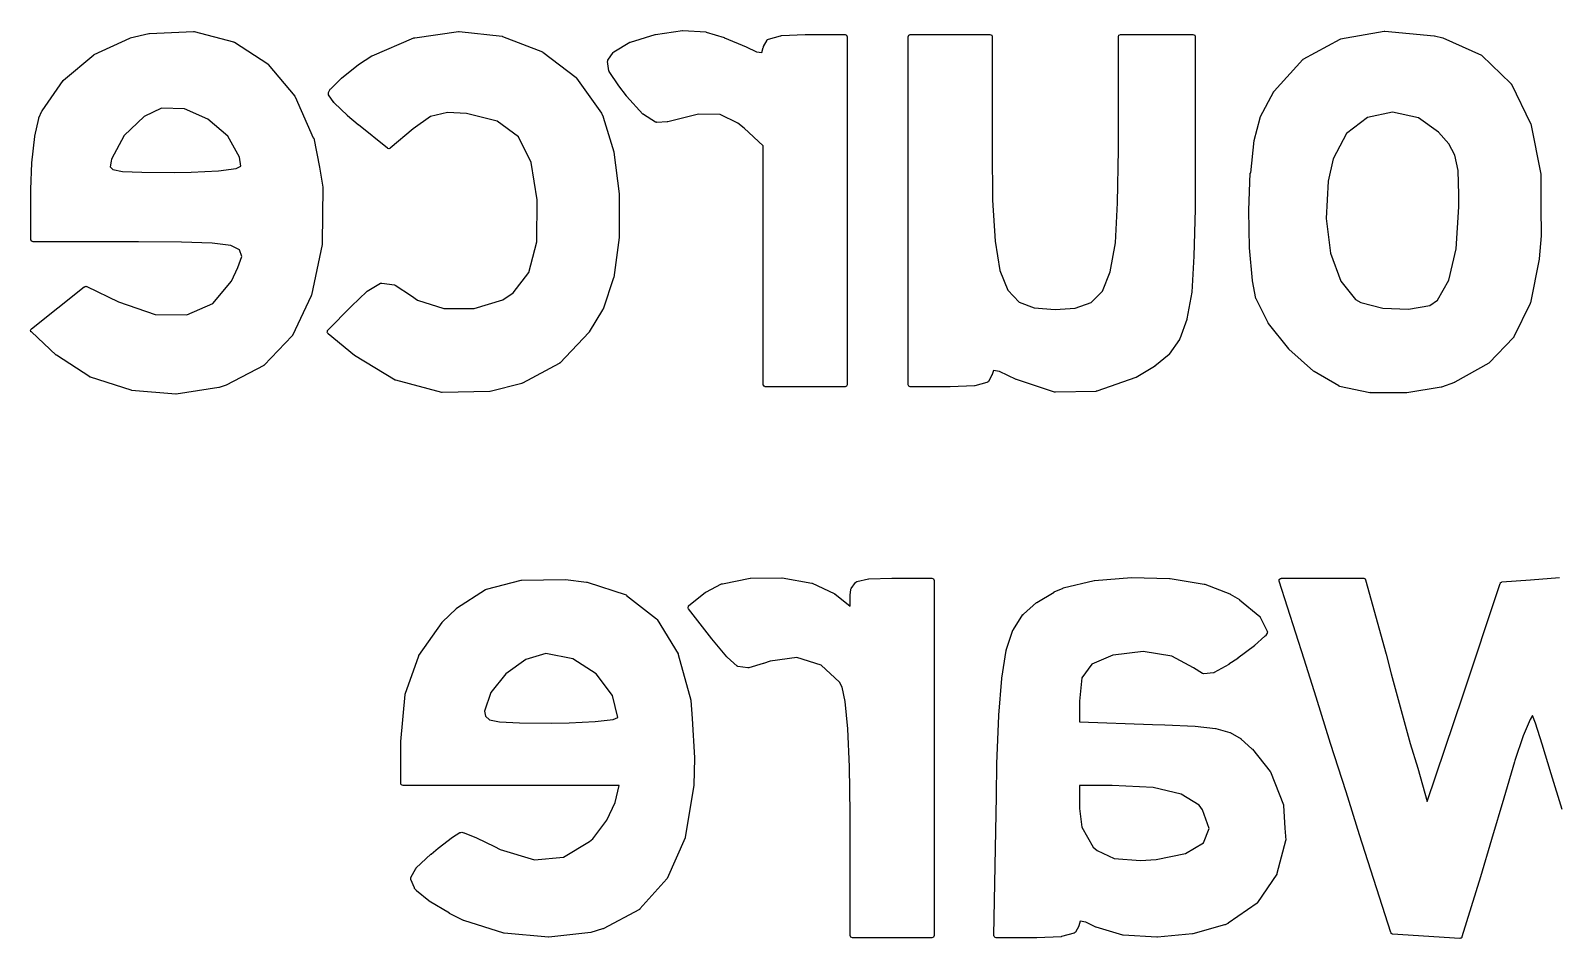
# Model space of a CAD drawing. Extents: x 10 to 287, y -200 to -10.
# Drawn here: x 113.727 to 117.245, y -65.257 to -63.164 of the extents above; entities that cross this region are included whole.
import ezdxf

# ---------------------------------------------------------------- set-up
doc = ezdxf.new("R2010")
doc.units = 0
doc.layers.add('BLACK', color=7, linetype='CONTINUOUS')

msp = doc.modelspace()

# ---------------------------------------------------------------- linework, layer by layer
at = {"layer": 'BLACK', "linetype": 'CONTINUOUS'}
for p, q in [((113.874, -63.2195), (113.956, -63.1814)), ((113.956, -63.1814), (113.957, -63.1814)), ((113.957, -63.1811), (114, -63.1707)), ((113.957, -63.1814), (113.957, -63.1811)), ((114, -63.1707), (114.001, -63.1708)), ((114.001, -63.1706), (114.103, -63.1658)), ((114.001, -63.1708), (114.001, -63.1706)), ((114.103, -63.1658), (114.104, -63.1661)), ((114.104, -63.1661), (114.104, -63.166)), ((114.104, -63.166), (114.195, -63.1901)), ((114.515, -63.2219), (114.611, -63.1808)), ((114.611, -63.1808), (114.612, -63.1808)), ((114.612, -63.1808), (114.613, -63.1805)), ((114.613, -63.1805), (114.714, -63.1661)), ((114.714, -63.1661), (114.714, -63.1663)), ((114.714, -63.1663), (114.715, -63.1661)), ((114.715, -63.1661), (114.814, -63.1773)), ((114.814, -63.1773), (114.815, -63.1776)), ((114.815, -63.1776), (114.815, -63.1776)), ((114.815, -63.1776), (114.907, -63.2131)), ((115.11, -63.1904), (115.167, -63.1729)), ((115.167, -63.1729), (115.168, -63.1729)), ((115.168, -63.1727), (115.23, -63.164)), ((115.168, -63.1729), (115.168, -63.1727)), ((115.23, -63.164), (115.231, -63.1641)), ((115.231, -63.1641), (115.231, -63.1639)), ((115.231, -63.1639), (115.284, -63.1672)), ((115.284, -63.1672), (115.285, -63.1675)), ((115.285, -63.1675), (115.285, -63.1674)), ((115.285, -63.1674), (115.326, -63.1802)), ((115.326, -63.1802), (115.326, -63.1804)), ((115.326, -63.1804), (115.327, -63.1804)), ((115.327, -63.1804), (115.377, -63.2017)), ((115.428, -63.1835), (115.456, -63.1758)), ((115.456, -63.1758), (115.457, -63.1759)), ((115.457, -63.1759), (115.458, -63.1756)), ((115.458, -63.1756), (115.513, -63.1734)), ((115.513, -63.1734), (115.513, -63.1735)), ((115.513, -63.1735), (115.513, -63.1734)), ((115.513, -63.1734), (115.605, -63.1734)), ((115.605, -63.1734), (115.608, -63.1749)), ((115.608, -63.1749), (115.61, -63.1784)), ((115.61, -63.1784), (115.61, -63.9805)), ((115.75, -63.1784), (115.752, -63.1749)), ((115.75, -63.9805), (115.75, -63.1784)), ((115.752, -63.1749), (115.755, -63.1734)), ((115.755, -63.1734), (115.939, -63.1734)), ((115.939, -63.1734), (115.943, -63.1749)), ((115.943, -63.1749), (115.944, -63.1784)), ((115.944, -63.1784), (115.944, -63.4385)), ((116.235, -63.1784), (116.236, -63.1749)), ((116.235, -63.4385), (116.235, -63.1784)), ((116.236, -63.1749), (116.24, -63.1734)), ((116.24, -63.1734), (116.407, -63.1734)), ((116.407, -63.1734), (116.411, -63.1749)), ((116.411, -63.1749), (116.412, -63.1784)), ((116.412, -63.1784), (116.412, -63.492)), ((116.747, -63.1834), (116.848, -63.1652)), ((116.848, -63.1652), (116.849, -63.1653)), ((116.849, -63.1653), (116.849, -63.1651)), ((116.849, -63.1651), (116.963, -63.1759)), ((116.963, -63.1759), (116.963, -63.1761)), ((116.963, -63.1761), (116.964, -63.176)), ((116.964, -63.176), (116.983, -63.1806)), ((116.983, -63.1806), (116.983, -63.1809)), ((116.983, -63.1809), (116.983, -63.1809)), ((116.983, -63.1809), (117.072, -63.2204)), ((114.195, -63.1901), (114.196, -63.1906)), ((114.196, -63.1906), (114.197, -63.1907)), ((114.197, -63.1907), (114.274, -63.2409)), ((114.907, -63.2131), (114.907, -63.2136)), ((114.907, -63.2136), (114.908, -63.2138)), ((114.908, -63.2138), (114.985, -63.2724)), ((115.058, -63.2321), (115.07, -63.2146)), ((115.07, -63.2146), (115.071, -63.214)), ((115.071, -63.214), (115.072, -63.2131)), ((115.072, -63.2131), (115.109, -63.1909)), ((115.109, -63.1908), (115.11, -63.1904)), ((115.109, -63.1909), (115.109, -63.1908)), ((115.377, -63.2017), (115.377, -63.2017)), ((115.377, -63.2017), (115.377, -63.2017)), ((115.377, -63.2017), (115.401, -63.2128)), ((115.401, -63.2128), (115.413, -63.2143)), ((115.413, -63.2143), (115.416, -63.2027)), ((115.416, -63.2027), (115.417, -63.2023)), ((115.417, -63.2011), (115.425, -63.186)), ((115.417, -63.2023), (115.417, -63.2011)), ((115.425, -63.1859), (115.426, -63.1847)), ((115.425, -63.186), (115.425, -63.1859)), ((115.425, -63.1859), (115.425, -63.1859)), ((115.426, -63.1847), (115.428, -63.1836)), ((115.428, -63.1836), (115.428, -63.1835)), ((115.428, -63.1836), (115.428, -63.1836)), ((116.661, -63.2299), (116.746, -63.1839)), ((116.746, -63.1839), (116.747, -63.1838)), ((116.747, -63.1838), (116.747, -63.1834)), ((113.803, -63.2783), (113.873, -63.2202)), ((113.873, -63.2202), (113.874, -63.22)), ((113.874, -63.22), (113.874, -63.2195)), ((114.274, -63.2409), (114.274, -63.2415)), ((114.274, -63.2415), (114.275, -63.2419)), ((114.275, -63.2419), (114.336, -63.3155)), ((114.444, -63.2734), (114.483, -63.2426)), ((114.483, -63.2424), (114.514, -63.2224)), ((114.483, -63.2426), (114.483, -63.2424)), ((114.483, -63.2426), (114.483, -63.2426)), ((114.514, -63.2223), (114.515, -63.2219)), ((114.514, -63.2224), (114.514, -63.2223)), ((115.057, -63.2357), (115.058, -63.2339)), ((115.06, -63.2565), (115.057, -63.2357)), ((115.058, -63.2339), (115.058, -63.2321)), ((116.594, -63.3036), (116.66, -63.231)), ((116.66, -63.231), (116.661, -63.2306)), ((116.661, -63.2306), (116.661, -63.2299)), ((117.072, -63.2204), (117.072, -63.2211)), ((117.072, -63.2211), (117.073, -63.2214)), ((117.073, -63.2214), (117.14, -63.2864)), ((113.754, -63.349), (113.802, -63.2793)), ((113.802, -63.2793), (113.803, -63.2789)), ((113.803, -63.2789), (113.803, -63.2783)), ((114.419, -63.298), (114.444, -63.2738)), ((114.444, -63.2737), (114.444, -63.2734)), ((114.444, -63.2738), (114.444, -63.2737)), ((114.985, -63.2724), (114.985, -63.2731)), ((114.985, -63.2731), (114.986, -63.2735)), ((114.986, -63.2735), (115.043, -63.3541)), ((115.061, -63.2574), (115.06, -63.2565)), ((115.061, -63.2585), (115.061, -63.2574)), ((115.083, -63.2912), (115.061, -63.2585)), ((117.14, -63.2864), (117.14, -63.2872)), ((117.14, -63.2872), (117.141, -63.2877)), ((117.141, -63.2877), (117.185, -63.3781)), ((114.336, -63.3155), (114.336, -63.3162)), ((114.336, -63.3162), (114.337, -63.3167)), ((114.337, -63.3167), (114.379, -63.4111)), ((114.414, -63.307), (114.418, -63.2992)), ((114.414, -63.3078), (114.414, -63.307)), ((114.414, -63.3085), (114.414, -63.3078)), ((114.414, -63.3097), (114.414, -63.3085)), ((114.414, -63.3108), (114.414, -63.3097)), ((114.414, -63.3115), (114.414, -63.3108)), ((114.414, -63.3122), (114.414, -63.3115)), ((114.426, -63.3297), (114.414, -63.3122)), ((114.418, -63.2992), (114.419, -63.2987)), ((114.419, -63.2987), (114.419, -63.298)), ((115.083, -63.2913), (115.083, -63.2912)), ((115.083, -63.2915), (115.083, -63.2913)), ((115.101, -63.3147), (115.083, -63.2915)), ((115.101, -63.3149), (115.101, -63.3147)), ((115.101, -63.3147), (115.101, -63.3147)), ((115.139, -63.3567), (115.101, -63.3149)), ((116.562, -63.3638), (116.593, -63.3047)), ((116.593, -63.3047), (116.594, -63.3043)), ((116.594, -63.3043), (116.594, -63.3036)), ((113.746, -63.3655), (113.753, -63.3499)), ((113.753, -63.3495), (113.754, -63.349)), ((113.753, -63.3499), (113.753, -63.3495)), ((114.029, -63.3431), (113.989, -63.362)), ((114.082, -63.3443), (114.029, -63.3431)), ((114.136, -63.3681), (114.082, -63.3443)), ((114.427, -63.33), (114.426, -63.3297)), ((114.427, -63.3305), (114.427, -63.33)), ((114.458, -63.3602), (114.427, -63.3305)), ((114.688, -63.3529), (114.649, -63.3624)), ((114.732, -63.3552), (114.688, -63.3529)), ((114.803, -63.373), (114.732, -63.3552)), ((115.043, -63.3541), (115.043, -63.3545)), ((115.043, -63.3545), (115.043, -63.3548)), ((115.043, -63.3548), (115.047, -63.363)), ((115.14, -63.3571), (115.139, -63.3567)), ((115.14, -63.3576), (115.14, -63.3571)), ((115.168, -63.3752), (115.14, -63.3576)), ((115.267, -63.3567), (115.196, -63.3747)), ((115.317, -63.3575), (115.267, -63.3567)), ((115.358, -63.3773), (115.317, -63.3575)), ((116.867, -63.3523), (116.809, -63.3648)), ((116.927, -63.3655), (116.867, -63.3523)), ((113.737, -63.4074), (113.746, -63.3664)), ((113.746, -63.366), (113.746, -63.3655)), ((113.746, -63.3664), (113.746, -63.366)), ((113.989, -63.362), (113.943, -63.4057)), ((114.182, -63.4078), (114.136, -63.3681)), ((114.458, -63.3604), (114.458, -63.3602)), ((114.458, -63.3602), (114.458, -63.3602)), ((114.482, -63.3811), (114.458, -63.3604)), ((114.483, -63.3811), (114.482, -63.3811)), ((114.483, -63.3812), (114.483, -63.3811)), ((114.55, -63.4352), (114.483, -63.3812)), ((114.609, -63.3906), (114.556, -63.4352)), ((114.649, -63.3624), (114.609, -63.3906)), ((114.852, -63.4092), (114.803, -63.373)), ((115.047, -63.363), (115.047, -63.3634)), ((115.047, -63.3634), (115.047, -63.3637)), ((115.047, -63.3637), (115.072, -63.4438)), ((115.17, -63.3755), (115.168, -63.3752)), ((115.171, -63.376), (115.17, -63.3755)), ((115.195, -63.3748), (115.171, -63.376)), ((115.196, -63.3746), (115.195, -63.3748)), ((115.196, -63.3747), (115.196, -63.3746)), ((115.372, -63.3889), (115.358, -63.3773)), ((115.416, -63.4297), (115.372, -63.3889)), ((116.548, -63.4171), (116.562, -63.3649)), ((116.562, -63.3644), (116.562, -63.3638)), ((116.562, -63.3649), (116.562, -63.3644)), ((116.809, -63.3648), (116.761, -63.4013)), ((116.973, -63.3981), (116.927, -63.3655)), ((117.185, -63.3781), (117.185, -63.3787)), ((117.185, -63.3787), (117.186, -63.3793)), ((117.186, -63.3793), (117.209, -63.495)), ((113.73, -63.4686), (113.737, -63.408)), ((113.737, -63.4077), (113.737, -63.4074)), ((113.737, -63.408), (113.737, -63.4077)), ((113.943, -63.4057), (113.914, -63.4602)), ((114.209, -63.4558), (114.182, -63.4078)), ((114.379, -63.4111), (114.38, -63.4117)), ((114.38, -63.4117), (114.38, -63.4122)), ((114.38, -63.4122), (114.393, -63.4791)), ((114.881, -63.4681), (114.852, -63.4092)), ((116.54, -63.4921), (116.548, -63.4177)), ((116.548, -63.4174), (116.548, -63.4171)), ((116.548, -63.4177), (116.548, -63.4174)), ((116.761, -63.4013), (116.73, -63.4601)), ((116.997, -63.4249), (116.973, -63.3981)), ((117.011, -63.451), (116.997, -63.4249)), ((113.914, -63.4602), (113.913, -63.4653)), ((114.212, -63.477), (114.209, -63.4558)), ((114.551, -63.4356), (114.55, -63.4352)), ((114.553, -63.4363), (114.551, -63.4356)), ((114.555, -63.4356), (114.553, -63.4363)), ((114.553, -63.4363), (114.553, -63.4362)), ((114.553, -63.4362), (114.553, -63.4363)), ((114.556, -63.4352), (114.555, -63.4356)), ((115.072, -63.4438), (115.072, -63.4443)), ((115.072, -63.4443), (115.072, -63.4446)), ((115.072, -63.4446), (115.084, -63.5403)), ((115.416, -63.9805), (115.416, -63.4297)), ((115.944, -63.4385), (115.945, -63.5554)), ((116.233, -63.5609), (116.235, -63.4385)), ((116.73, -63.4601), (116.719, -63.5112)), ((117.018, -63.4867), (117.011, -63.451)), ((113.728, -63.5303), (113.73, -63.469)), ((113.731, -63.4688), (113.73, -63.4686)), ((113.73, -63.469), (113.731, -63.4688)), ((113.913, -63.4653), (113.911, -63.478)), ((113.911, -63.478), (113.917, -63.4843)), ((113.917, -63.4843), (113.939, -63.4888)), ((113.939, -63.4888), (113.984, -63.4906)), ((113.984, -63.4906), (114.058, -63.4909)), ((114.058, -63.4909), (114.097, -63.4905)), ((114.097, -63.4905), (114.16, -63.4874)), ((114.16, -63.4874), (114.201, -63.4821)), ((114.201, -63.4821), (114.212, -63.477)), ((114.393, -63.4791), (114.401, -63.5247)), ((114.895, -63.5545), (114.881, -63.4681)), ((116.412, -63.492), (116.412, -63.492)), ((116.412, -63.492), (116.412, -63.492)), ((116.412, -63.492), (116.412, -63.5757)), ((116.536, -63.5782), (116.539, -63.4925)), ((116.539, -63.4925), (116.54, -63.4923)), ((116.54, -63.4923), (116.54, -63.4921)), ((117.02, -63.5428), (117.018, -63.4867)), ((117.209, -63.495), (117.209, -63.4955)), ((117.209, -63.4955), (117.209, -63.4959)), ((117.209, -63.4959), (117.209, -63.5706)), ((113.728, -63.5304), (113.728, -63.5303)), ((113.728, -63.5303), (113.728, -63.5303)), ((113.728, -63.6463), (113.728, -63.5304)), ((114.401, -63.5257), (114.399, -63.6536)), ((114.401, -63.5247), (114.401, -63.5252)), ((114.401, -63.5252), (114.401, -63.5257)), ((116.719, -63.5112), (116.714, -63.597)), ((114.894, -63.6513), (114.895, -63.5545)), ((115.084, -63.5403), (115.084, -63.5406)), ((115.084, -63.5406), (115.084, -63.541)), ((115.084, -63.541), (115.084, -63.6406)), ((115.945, -63.5554), (115.951, -63.6495)), ((116.228, -63.6536), (116.233, -63.5609)), ((117.02, -63.5705), (117.02, -63.5428)), ((116.412, -63.5758), (116.409, -63.684)), ((116.412, -63.5757), (116.412, -63.5758)), ((116.412, -63.5758), (116.412, -63.5758)), ((116.536, -63.5784), (116.536, -63.5782)), ((116.536, -63.5785), (116.536, -63.5784)), ((116.537, -63.6647), (116.536, -63.5785)), ((116.714, -63.597), (116.724, -63.6769)), ((117.014, -63.6669), (117.02, -63.5705)), ((117.209, -63.5706), (117.21, -63.6371)), ((115.084, -63.6406), (115.084, -63.6409)), ((117.21, -63.6376), (117.205, -63.6904)), ((117.21, -63.6371), (117.21, -63.6373)), ((117.21, -63.6373), (117.21, -63.6376)), ((113.73, -63.6499), (113.728, -63.6463)), ((113.733, -63.6513), (113.73, -63.6499)), ((113.976, -63.6513), (113.733, -63.6513)), ((114.075, -63.6517), (113.976, -63.6513)), ((114.146, -63.654), (114.075, -63.6517)), ((114.189, -63.6598), (114.146, -63.654)), ((114.209, -63.6698), (114.189, -63.6598)), ((114.214, -63.6847), (114.209, -63.6698)), ((114.399, -63.657), (114.375, -63.7744)), ((114.399, -63.6536), (114.399, -63.6538)), ((114.399, -63.6538), (114.399, -63.6541)), ((114.399, -63.6541), (114.399, -63.6566)), ((114.399, -63.6566), (114.399, -63.6568)), ((114.399, -63.6568), (114.399, -63.657)), ((114.876, -63.7215), (114.894, -63.6513)), ((115.084, -63.6412), (115.072, -63.7332)), ((115.084, -63.6409), (115.084, -63.6412)), ((115.951, -63.6495), (115.962, -63.7174)), ((116.216, -63.7203), (116.228, -63.6536)), ((116.537, -63.6648), (116.537, -63.6647)), ((116.537, -63.665), (116.537, -63.6648)), ((116.544, -63.7406), (116.537, -63.665)), ((116.997, -63.7396), (117.014, -63.6669)), ((114.19, -63.7414), (114.205, -63.7102)), ((114.205, -63.7102), (114.214, -63.6847)), ((116.409, -63.6843), (116.404, -63.7668)), ((116.409, -63.684), (116.409, -63.6842)), ((116.409, -63.6842), (116.409, -63.6843)), ((116.724, -63.6769), (116.748, -63.7419)), ((117.205, -63.691), (117.185, -63.792)), ((117.205, -63.6904), (117.205, -63.6907)), ((117.205, -63.6907), (117.205, -63.691)), ((114.147, -63.7935), (114.19, -63.7414)), ((114.535, -63.7464), (114.537, -63.746)), ((114.537, -63.746), (114.566, -63.7501)), ((114.84, -63.7689), (114.876, -63.7215)), ((115.071, -63.7341), (115.047, -63.8067)), ((115.072, -63.7332), (115.071, -63.7336)), ((115.071, -63.7336), (115.071, -63.7341)), ((115.962, -63.7174), (115.98, -63.7627)), ((116.198, -63.7645), (116.216, -63.7203)), ((116.544, -63.7409), (116.544, -63.7406)), ((116.544, -63.7412), (116.544, -63.7409)), ((116.552, -63.7816), (116.544, -63.7412)), ((116.748, -63.7419), (116.782, -63.7839)), ((116.971, -63.7852), (116.997, -63.7396)), ((113.79, -63.803), (113.851, -63.7547)), ((113.851, -63.7547), (113.852, -63.7545)), ((113.852, -63.7545), (113.853, -63.7539)), ((113.853, -63.7539), (113.854, -63.754)), ((113.854, -63.754), (113.855, -63.7536)), ((113.855, -63.7536), (113.856, -63.7541)), ((113.856, -63.7541), (113.857, -63.7541)), ((113.857, -63.7541), (113.93, -63.7897)), ((114.374, -63.7756), (114.331, -63.8668)), ((114.375, -63.7744), (114.374, -63.7749)), ((114.374, -63.7749), (114.374, -63.7756)), ((114.467, -63.7993), (114.502, -63.7659)), ((114.502, -63.7657), (114.503, -63.7652)), ((114.502, -63.7659), (114.502, -63.7657)), ((114.503, -63.7652), (114.534, -63.7467)), ((114.534, -63.7467), (114.535, -63.7464)), ((114.566, -63.7501), (114.567, -63.7507)), ((114.567, -63.7507), (114.568, -63.7509)), ((114.568, -63.7509), (114.605, -63.7758)), ((114.605, -63.7758), (114.605, -63.7758)), ((114.605, -63.7758), (114.619, -63.7852)), ((114.816, -63.7846), (114.84, -63.7689)), ((115.98, -63.7627), (116.006, -63.7898)), ((116.172, -63.7908), (116.198, -63.7645)), ((116.404, -63.7673), (116.393, -63.8289)), ((116.404, -63.7668), (116.404, -63.7671)), ((116.404, -63.7671), (116.404, -63.7673)), ((113.729, -63.8513), (113.79, -63.803)), ((113.93, -63.7897), (114.014, -63.8184)), ((114.087, -63.8192), (114.147, -63.7935)), ((114.412, -63.8557), (114.467, -63.7994)), ((114.467, -63.7994), (114.467, -63.7993)), ((114.467, -63.7994), (114.467, -63.7994)), ((114.619, -63.7852), (114.68, -63.8048)), ((114.68, -63.8048), (114.75, -63.8047)), ((114.75, -63.8047), (114.816, -63.7846)), ((115.046, -63.8077), (115.015, -63.8582)), ((115.047, -63.8067), (115.046, -63.8071)), ((115.046, -63.8071), (115.046, -63.8077)), ((116.006, -63.7898), (116.041, -63.8035)), ((116.041, -63.8035), (116.089, -63.8073)), ((116.089, -63.8073), (116.135, -63.8039)), ((116.135, -63.8039), (116.172, -63.7908)), ((116.553, -63.7821), (116.552, -63.7816)), ((116.553, -63.7828), (116.553, -63.7821)), ((116.58, -63.8381), (116.553, -63.7828)), ((116.782, -63.7839), (116.794, -63.7906)), ((116.794, -63.7906), (116.845, -63.8039)), ((116.845, -63.8039), (116.904, -63.8066)), ((116.904, -63.8066), (116.953, -63.7975)), ((116.953, -63.7975), (116.971, -63.7852)), ((117.184, -63.7931), (117.147, -63.8702)), ((117.185, -63.792), (117.184, -63.7925)), ((117.184, -63.7925), (117.184, -63.7931)), ((113.729, -63.8516), (113.729, -63.8513)), ((113.729, -63.8518), (113.729, -63.8516)), ((114.014, -63.8184), (114.087, -63.8192)), ((116.393, -63.8298), (116.377, -63.8751)), ((116.393, -63.8289), (116.393, -63.8293)), ((116.393, -63.8293), (116.393, -63.8298)), ((116.58, -63.8384), (116.58, -63.8381)), ((116.581, -63.839), (116.58, -63.8384)), ((116.628, -63.8977), (116.581, -63.839)), ((113.727, -63.8546), (113.728, -63.8533)), ((113.727, -63.855), (113.727, -63.8546)), ((113.727, -63.8554), (113.727, -63.855)), ((113.728, -63.8568), (113.727, -63.8554)), ((113.728, -63.8533), (113.729, -63.8518)), ((113.728, -63.8583), (113.728, -63.8568)), ((113.729, -63.8585), (113.728, -63.8583)), ((113.729, -63.8589), (113.729, -63.8585)), ((113.786, -63.912), (113.729, -63.8589)), ((114.33, -63.8681), (114.266, -63.9352)), ((114.331, -63.8668), (114.33, -63.8673)), ((114.33, -63.8673), (114.33, -63.8681)), ((114.411, -63.8593), (114.412, -63.8577)), ((114.411, -63.8595), (114.411, -63.8593)), ((114.411, -63.8597), (114.411, -63.8595)), ((114.412, -63.8612), (114.411, -63.8597)), ((114.412, -63.8559), (114.412, -63.8557)), ((114.412, -63.856), (114.412, -63.8559)), ((114.412, -63.8577), (114.412, -63.856)), ((114.413, -63.8628), (114.412, -63.8612)), ((114.413, -63.8629), (114.413, -63.8628)), ((114.413, -63.8631), (114.413, -63.8629)), ((114.474, -63.913), (114.413, -63.8631)), ((115.015, -63.8591), (114.947, -63.9307)), ((115.015, -63.8582), (115.015, -63.8586)), ((115.015, -63.8586), (115.015, -63.8591)), ((116.376, -63.8763), (116.352, -63.9101)), ((116.377, -63.8751), (116.376, -63.8756)), ((116.376, -63.8756), (116.376, -63.8763)), ((117.146, -63.8715), (117.09, -63.9297)), ((117.147, -63.8707), (117.146, -63.8715)), ((117.147, -63.8702), (117.147, -63.8707)), ((113.787, -63.9121), (113.786, -63.912)), ((113.787, -63.9125), (113.787, -63.9121)), ((113.864, -63.9626), (113.787, -63.9125)), ((114.474, -63.9131), (114.474, -63.913)), ((114.474, -63.9134), (114.474, -63.9131)), ((114.568, -63.9698), (114.474, -63.9134)), ((116.352, -63.9111), (116.319, -63.9381)), ((116.352, -63.9101), (116.352, -63.9105)), ((116.352, -63.9105), (116.352, -63.9111)), ((116.628, -63.8979), (116.628, -63.8977)), ((116.628, -63.8982), (116.628, -63.8979)), ((116.685, -63.9496), (116.628, -63.8982)), ((114.265, -63.9362), (114.178, -63.9813)), ((114.266, -63.9352), (114.265, -63.9356)), ((114.265, -63.9356), (114.265, -63.9362)), ((114.946, -63.9317), (114.861, -63.9773)), ((114.947, -63.9307), (114.946, -63.9311)), ((114.946, -63.9311), (114.946, -63.9317)), ((115.947, -63.9476), (115.944, -63.9571)), ((115.944, -63.9571), (115.944, -63.9574)), ((115.961, -63.9497), (115.947, -63.9476)), ((115.999, -63.9683), (115.961, -63.9497)), ((116.318, -63.9386), (116.276, -63.9635)), ((116.319, -63.9382), (116.318, -63.9386)), ((116.319, -63.9381), (116.319, -63.9382)), ((116.686, -63.9497), (116.685, -63.9496)), ((116.686, -63.9502), (116.686, -63.9497)), ((116.743, -63.9833), (116.686, -63.9502)), ((117.089, -63.9305), (117.011, -63.975)), ((117.09, -63.93), (117.089, -63.9305)), ((117.09, -63.9297), (117.09, -63.93)), ((113.864, -63.9628), (113.864, -63.9626)), ((113.865, -63.9632), (113.864, -63.9628)), ((113.959, -63.9934), (113.865, -63.9632)), ((114.161, -63.9869), (114.063, -64.0021)), ((114.162, -63.9867), (114.161, -63.9867)), ((114.161, -63.9867), (114.161, -63.9869)), ((114.178, -63.9816), (114.162, -63.9867)), ((114.178, -63.9813), (114.178, -63.9813)), ((114.178, -63.9813), (114.178, -63.9816)), ((114.568, -63.9699), (114.568, -63.9698)), ((114.569, -63.9703), (114.568, -63.9699)), ((114.675, -63.9981), (114.569, -63.9703)), ((114.86, -63.9777), (114.787, -63.9961)), ((114.861, -63.9773), (114.86, -63.9773)), ((114.86, -63.9773), (114.86, -63.9777)), ((115.418, -63.9841), (115.416, -63.9805)), ((115.421, -63.9855), (115.418, -63.9841)), ((115.605, -63.9855), (115.421, -63.9855)), ((115.608, -63.9841), (115.605, -63.9855)), ((115.61, -63.9805), (115.608, -63.9841)), ((115.752, -63.9841), (115.75, -63.9805)), ((115.755, -63.9855), (115.752, -63.9841)), ((115.847, -63.9855), (115.755, -63.9855)), ((115.903, -63.9833), (115.847, -63.9855)), ((115.847, -63.9855), (115.847, -63.9855)), ((115.847, -63.9855), (115.847, -63.9855)), ((115.904, -63.9831), (115.903, -63.983)), ((115.903, -63.983), (115.903, -63.9833)), ((115.932, -63.9752), (115.904, -63.9831)), ((115.933, -63.9752), (115.932, -63.9752)), ((115.932, -63.9752), (115.932, -63.9752)), ((115.934, -63.974), (115.933, -63.9752)), ((115.935, -63.9729), (115.934, -63.974)), ((115.936, -63.9727), (115.935, -63.9728)), ((115.935, -63.9728), (115.935, -63.9729)), ((115.943, -63.9578), (115.936, -63.9727)), ((115.944, -63.9574), (115.943, -63.9578)), ((116, -63.9683), (115.999, -63.9683)), ((116, -63.9685), (116, -63.9683)), ((116.088, -63.9976), (116, -63.9685)), ((116.275, -63.9639), (116.185, -63.9955)), ((116.276, -63.9635), (116.275, -63.9636)), ((116.275, -63.9636), (116.275, -63.9639)), ((116.743, -63.9834), (116.743, -63.9833)), ((116.743, -63.9837), (116.743, -63.9834)), ((116.745, -63.9842), (116.743, -63.9837)), ((116.745, -63.9844), (116.745, -63.9842)), ((116.745, -63.9842), (116.745, -63.9842)), ((116.815, -63.9989), (116.745, -63.9844)), ((116.979, -63.9861), (116.9, -63.9993)), ((116.98, -63.9859), (116.979, -63.9859)), ((116.979, -63.9859), (116.979, -63.9861)), ((117.01, -63.9753), (116.98, -63.9859)), ((117.011, -63.975), (117.01, -63.975)), ((117.01, -63.975), (117.01, -63.9753)), ((113.96, -63.9934), (113.959, -63.9934)), ((113.96, -63.9937), (113.96, -63.9934)), ((114.062, -64.0021), (113.96, -63.9937)), ((114.063, -64.0021), (114.062, -64.0019)), ((114.062, -64.0019), (114.062, -64.0021)), ((114.676, -63.9983), (114.675, -63.998)), ((114.675, -63.998), (114.675, -63.9981)), ((114.786, -63.9963), (114.676, -63.9983)), ((114.787, -63.996), (114.786, -63.9963)), ((114.787, -63.9961), (114.787, -63.996)), ((116.089, -63.9976), (116.088, -63.9976)), ((116.09, -63.9979), (116.089, -63.9976)), ((116.183, -63.9958), (116.09, -63.9979)), ((116.184, -63.9955), (116.183, -63.9958)), ((116.185, -63.9955), (116.184, -63.9955)), ((116.816, -63.9988), (116.815, -63.9989)), ((116.816, -63.999), (116.816, -63.9988)), ((116.899, -63.9994), (116.816, -63.999)), ((116.9, -63.9992), (116.899, -63.9994)), ((116.9, -63.9993), (116.9, -63.9992)), ((114.778, -64.452), (114.858, -64.4312)), ((114.858, -64.4313), (114.859, -64.4311)), ((114.858, -64.4312), (114.858, -64.4313)), ((114.859, -64.4311), (114.96, -64.4296)), ((114.96, -64.4296), (114.96, -64.4297)), ((114.96, -64.4297), (114.96, -64.4297)), ((114.96, -64.4297), (115.009, -64.4354)), ((115.009, -64.4354), (115.009, -64.4356)), ((115.009, -64.4356), (115.01, -64.4356)), ((115.01, -64.4356), (115.1, -64.4653)), ((115.284, -64.4584), (115.32, -64.4397)), ((115.32, -64.4397), (115.321, -64.4396)), ((115.321, -64.4396), (115.322, -64.4392)), ((115.322, -64.4392), (115.386, -64.4265)), ((115.386, -64.4266), (115.387, -64.4264)), ((115.386, -64.4265), (115.386, -64.4266)), ((115.387, -64.4264), (115.459, -64.426)), ((115.459, -64.426), (115.46, -64.4262)), ((115.46, -64.4262), (115.46, -64.4261)), ((115.46, -64.4261), (115.528, -64.4378)), ((115.528, -64.4378), (115.528, -64.4382)), ((115.528, -64.4382), (115.529, -64.4382)), ((115.529, -64.4382), (115.58, -64.4618)), ((115.619, -64.4502), (115.629, -64.4363)), ((115.629, -64.4363), (115.63, -64.4354)), ((115.63, -64.4354), (115.632, -64.4344)), ((115.632, -64.4344), (115.659, -64.4282)), ((115.659, -64.4282), (115.66, -64.4283)), ((115.66, -64.4281), (115.713, -64.4267)), ((115.66, -64.4283), (115.66, -64.4281)), ((115.713, -64.4267), (115.713, -64.4267)), ((115.713, -64.4267), (115.713, -64.4267)), ((115.713, -64.4267), (115.805, -64.4267)), ((115.805, -64.4267), (115.809, -64.4282)), ((115.809, -64.4282), (115.81, -64.4317)), ((115.81, -64.4317), (115.81, -65.2505)), ((116.087, -64.4583), (116.108, -64.4492)), ((116.108, -64.4489), (116.179, -64.4318)), ((116.108, -64.4492), (116.108, -64.4489)), ((116.108, -64.4492), (116.108, -64.4492)), ((116.179, -64.4319), (116.18, -64.4317)), ((116.179, -64.4318), (116.179, -64.4319)), ((116.18, -64.4317), (116.265, -64.4246)), ((116.265, -64.4246), (116.265, -64.4247)), ((116.265, -64.4247), (116.265, -64.4246)), ((116.265, -64.4246), (116.353, -64.4274)), ((116.353, -64.4274), (116.353, -64.4276)), ((116.353, -64.4276), (116.354, -64.4275)), ((116.354, -64.4275), (116.433, -64.4401)), ((116.433, -64.4401), (116.433, -64.4404)), ((116.433, -64.4404), (116.434, -64.4404)), ((116.434, -64.4404), (116.492, -64.4626)), ((116.606, -64.4294), (116.607, -64.4289)), ((116.606, -64.4306), (116.606, -64.4294)), ((116.606, -64.4317), (116.606, -64.4306)), ((116.606, -64.4324), (116.606, -64.4317)), ((116.606, -64.4332), (116.606, -64.4324)), ((116.663, -64.6129), (116.606, -64.4332)), ((116.607, -64.4282), (116.608, -64.4277)), ((116.607, -64.4289), (116.607, -64.4282)), ((116.608, -64.4277), (116.609, -64.4269)), ((116.609, -64.4269), (116.61, -64.427)), ((116.61, -64.427), (116.611, -64.4267)), ((116.611, -64.4267), (116.801, -64.4267)), ((116.801, -64.4267), (116.802, -64.4272)), ((116.802, -64.4272), (116.803, -64.4274)), ((116.803, -64.4274), (116.804, -64.4279)), ((116.804, -64.4279), (116.804, -64.4282)), ((116.804, -64.4282), (116.805, -64.4294)), ((116.805, -64.4294), (116.805, -64.4304)), ((116.805, -64.4304), (116.852, -64.6017)), ((117.029, -64.6975), (117.115, -64.4385)), ((117.115, -64.4385), (117.116, -64.4377)), ((117.116, -64.4368), (117.117, -64.4364)), ((117.116, -64.4377), (117.116, -64.4368)), ((117.117, -64.4364), (117.118, -64.4356)), ((117.118, -64.4356), (117.119, -64.4355)), ((117.119, -64.4351), (117.185, -64.4301)), ((117.119, -64.4355), (117.119, -64.4351)), ((117.185, -64.4301), (117.252, -64.4252)), ((114.709, -64.4955), (114.776, -64.4526)), ((114.776, -64.4526), (114.777, -64.4525)), ((114.777, -64.4525), (114.778, -64.452)), ((115.1, -64.4653), (115.101, -64.4659)), ((115.101, -64.4659), (115.101, -64.4661)), ((115.101, -64.4661), (115.17, -64.5202)), ((115.244, -64.4901), (115.283, -64.459)), ((115.283, -64.4588), (115.284, -64.4584)), ((115.283, -64.459), (115.283, -64.4588)), ((115.58, -64.4618), (115.58, -64.4623)), ((115.58, -64.4623), (115.581, -64.4624)), ((115.581, -64.4624), (115.617, -64.4907)), ((115.617, -64.4659), (115.618, -64.4528)), ((115.617, -64.4661), (115.617, -64.4659)), ((115.617, -64.4663), (115.617, -64.4661)), ((115.617, -64.4907), (115.617, -64.4663)), ((115.618, -64.4516), (115.619, -64.4502)), ((115.618, -64.4528), (115.618, -64.4516)), ((116.016, -64.5096), (116.046, -64.4828)), ((116.046, -64.4828), (116.047, -64.4827)), ((116.047, -64.4823), (116.087, -64.4586)), ((116.047, -64.4827), (116.047, -64.4823)), ((116.087, -64.4585), (116.087, -64.4583)), ((116.087, -64.4586), (116.087, -64.4585)), ((116.492, -64.4626), (116.493, -64.463)), ((116.493, -64.463), (116.493, -64.4631)), ((116.493, -64.4631), (116.514, -64.476)), ((116.514, -64.476), (116.514, -64.4763)), ((116.514, -64.4763), (116.514, -64.4763)), ((116.514, -64.4763), (116.561, -64.5146)), ((114.676, -64.5282), (114.709, -64.4961)), ((114.709, -64.4959), (114.709, -64.4955)), ((114.709, -64.4961), (114.709, -64.4959)), ((115.243, -64.4934), (115.244, -64.4918)), ((115.243, -64.4935), (115.243, -64.4934)), ((115.243, -64.4953), (115.243, -64.4935)), ((115.243, -64.4935), (115.243, -64.4935)), ((115.244, -64.4971), (115.243, -64.4953)), ((115.244, -64.4918), (115.244, -64.4901)), ((115.298, -64.5662), (115.244, -64.4971)), ((115.993, -64.545), (116.015, -64.5106)), ((116.015, -64.5106), (116.016, -64.5102)), ((116.016, -64.5102), (116.016, -64.5096)), ((116.561, -64.5146), (116.562, -64.5156)), ((116.562, -64.5156), (116.562, -64.5163)), ((116.562, -64.5163), (116.578, -64.5484)), ((114.622, -64.6045), (114.676, -64.5289)), ((114.676, -64.5286), (114.676, -64.5282)), ((114.676, -64.5289), (114.676, -64.5286)), ((115.17, -64.5202), (115.171, -64.521)), ((115.171, -64.521), (115.172, -64.5216)), ((115.172, -64.5216), (115.22, -64.6009)), ((115.976, -64.5928), (115.992, -64.5461)), ((115.992, -64.5461), (115.993, -64.5456)), ((115.993, -64.5456), (115.993, -64.545)), ((116.578, -64.5532), (116.574, -64.5594)), ((116.578, -64.5484), (116.578, -64.549)), ((116.578, -64.549), (116.579, -64.5495)), ((116.579, -64.5495), (116.578, -64.5508)), ((116.578, -64.5508), (116.579, -64.5522)), ((116.579, -64.5522), (116.578, -64.5526)), ((116.578, -64.5526), (116.578, -64.5532)), ((115.298, -64.5663), (115.298, -64.5662)), ((115.298, -64.5662), (115.298, -64.5662)), ((115.332, -64.6081), (115.298, -64.5663)), ((116.549, -64.5824), (116.51, -64.6113)), ((116.573, -64.5605), (116.549, -64.5821)), ((116.549, -64.5821), (116.549, -64.5822)), ((116.549, -64.5822), (116.549, -64.5824)), ((116.574, -64.5599), (116.573, -64.5605)), ((116.574, -64.5594), (116.574, -64.5599)), ((114.591, -64.6936), (114.622, -64.6058)), ((114.622, -64.6052), (114.622, -64.6045)), ((114.622, -64.6058), (114.622, -64.6052)), ((114.869, -64.6138), (114.823, -64.647)), ((114.915, -64.6004), (114.869, -64.6138)), ((114.977, -64.6124), (114.915, -64.6004)), ((115.031, -64.6472), (114.977, -64.6124)), ((115.22, -64.6009), (115.22, -64.6016)), ((115.22, -64.6016), (115.22, -64.6022)), ((115.22, -64.6022), (115.249, -64.7076)), ((115.333, -64.6083), (115.332, -64.6081)), ((115.333, -64.6087), (115.333, -64.6083)), ((115.356, -64.6291), (115.333, -64.6087)), ((115.416, -64.6233), (115.383, -64.6333)), ((115.417, -64.6232), (115.416, -64.6233)), ((115.432, -64.6177), (115.417, -64.6232)), ((115.417, -64.6232), (115.417, -64.6232)), ((115.494, -64.6095), (115.432, -64.6177)), ((115.55, -64.6268), (115.494, -64.6095)), ((115.966, -64.6571), (115.976, -64.5935)), ((115.977, -64.5932), (115.976, -64.5928)), ((115.976, -64.5935), (115.977, -64.5932)), ((116.174, -64.6251), (116.151, -64.6565)), ((116.222, -64.6043), (116.174, -64.6251)), ((116.223, -64.6042), (116.222, -64.6043)), ((116.292, -64.5959), (116.223, -64.6042)), ((116.358, -64.6066), (116.292, -64.5959)), ((116.408, -64.6329), (116.358, -64.6066)), ((116.49, -64.6252), (116.456, -64.6443)), ((116.51, -64.6114), (116.49, -64.625)), ((116.49, -64.625), (116.49, -64.625)), ((116.49, -64.625), (116.49, -64.6252)), ((116.51, -64.6113), (116.51, -64.6113)), ((116.51, -64.6113), (116.51, -64.6114)), ((116.691, -64.7012), (116.663, -64.6129)), ((116.663, -64.6129), (116.663, -64.6129)), ((116.852, -64.6017), (116.864, -64.6469)), ((114.823, -64.647), (114.788, -64.6902)), ((115.069, -64.6972), (115.031, -64.6472)), ((115.357, -64.6296), (115.356, -64.6291)), ((115.358, -64.6304), (115.357, -64.6296)), ((115.381, -64.6335), (115.358, -64.6304)), ((115.382, -64.6332), (115.381, -64.6335)), ((115.383, -64.6333), (115.382, -64.6332)), ((115.592, -64.6661), (115.55, -64.6268)), ((115.959, -64.7427), (115.966, -64.6576)), ((115.966, -64.6574), (115.966, -64.6571)), ((115.966, -64.6576), (115.966, -64.6574)), ((116.151, -64.6565), (116.145, -64.7104)), ((116.429, -64.646), (116.408, -64.6329)), ((116.43, -64.6463), (116.429, -64.646)), ((116.432, -64.6468), (116.43, -64.6463)), ((116.454, -64.645), (116.432, -64.6468)), ((116.455, -64.6445), (116.454, -64.645)), ((116.456, -64.6443), (116.455, -64.6445)), ((116.864, -64.6469), (116.864, -64.6469)), ((116.864, -64.6469), (116.887, -64.7313)), ((114.581, -64.8027), (114.591, -64.6947)), ((114.591, -64.6942), (114.591, -64.6936)), ((114.591, -64.6947), (114.591, -64.6942)), ((114.788, -64.6902), (114.774, -64.7332)), ((115.598, -64.6777), (115.592, -64.6661)), ((115.605, -64.711), (115.598, -64.6777)), ((115.081, -64.7474), (115.069, -64.6972)), ((115.249, -64.7076), (115.249, -64.7081)), ((115.249, -64.7081), (115.249, -64.7085)), ((115.249, -64.7085), (115.252, -64.7499)), ((115.611, -64.7738), (115.605, -64.711)), ((116.145, -64.7104), (116.145, -64.758)), ((116.724, -64.8078), (116.691, -64.7012)), ((116.691, -64.7012), (116.691, -64.7012)), ((116.691, -64.7012), (116.691, -64.7012)), ((116.947, -64.9414), (117.029, -64.6975)), ((114.774, -64.7332), (114.776, -64.7449)), ((114.776, -64.7449), (114.785, -64.7528)), ((114.785, -64.7528), (114.808, -64.758)), ((114.808, -64.758), (114.854, -64.7604)), ((114.854, -64.7604), (114.928, -64.7609)), ((114.928, -64.7609), (114.969, -64.7604)), ((114.969, -64.7604), (115.029, -64.7573)), ((115.029, -64.7573), (115.07, -64.7521)), ((115.07, -64.7521), (115.081, -64.7474)), ((115.252, -64.7499), (115.252, -64.7499)), ((115.252, -64.7499), (115.258, -64.8408)), ((115.955, -64.8543), (115.959, -64.7429)), ((115.959, -64.7428), (115.959, -64.7427)), ((115.959, -64.7429), (115.959, -64.7428)), ((116.145, -64.758), (116.314, -64.7636)), ((116.314, -64.7636), (116.314, -64.7636)), ((116.314, -64.7636), (116.314, -64.7636)), ((116.314, -64.7636), (116.342, -64.7645)), ((116.342, -64.7645), (116.342, -64.7645)), ((116.342, -64.7645), (116.342, -64.7645)), ((116.342, -64.7645), (116.412, -64.7678)), ((116.887, -64.7313), (116.887, -64.7313)), ((116.887, -64.7313), (116.908, -64.808)), ((117.184, -64.752), (117.168, -64.79)), ((117.19, -64.7435), (117.184, -64.752)), ((117.197, -64.7608), (117.19, -64.7435)), ((117.212, -64.8095), (117.197, -64.7608)), ((115.615, -64.8612), (115.611, -64.7738)), ((116.412, -64.7678), (116.412, -64.7678)), ((116.412, -64.7678), (116.412, -64.7678)), ((116.412, -64.7678), (116.459, -64.7729)), ((116.459, -64.7729), (116.46, -64.7731)), ((116.46, -64.7731), (116.46, -64.7731)), ((116.46, -64.7731), (116.492, -64.782)), ((116.492, -64.782), (116.492, -64.7824)), ((116.492, -64.7824), (116.493, -64.7825)), ((116.493, -64.7825), (116.518, -64.7971)), ((116.518, -64.7971), (116.518, -64.7975)), ((116.518, -64.7975), (116.518, -64.7977)), ((116.518, -64.7977), (116.543, -64.8199)), ((117.168, -64.79), (117.149, -64.8466)), ((114.581, -64.8029), (114.581, -64.8027)), ((114.581, -64.8031), (114.581, -64.8029)), ((114.581, -64.8118), (114.581, -64.8031)), ((114.581, -64.8119), (114.581, -64.8118)), ((114.581, -64.8996), (114.581, -64.8119)), ((114.581, -64.8119), (114.581, -64.8119)), ((116.543, -64.8199), (116.543, -64.8203)), ((116.543, -64.8203), (116.544, -64.8205)), ((116.544, -64.8205), (116.585, -64.8719)), ((116.76, -64.919), (116.724, -64.8078)), ((116.724, -64.8078), (116.724, -64.8078)), ((116.908, -64.808), (116.925, -64.8648)), ((117.233, -64.8779), (117.212, -64.8095)), ((115.258, -64.8413), (115.256, -64.9037)), ((115.258, -64.8408), (115.258, -64.841)), ((115.258, -64.841), (115.258, -64.8413)), ((115.617, -64.9686), (115.615, -64.8612)), ((115.954, -64.9287), (115.955, -64.8544)), ((115.955, -64.8544), (115.955, -64.8543)), ((115.955, -64.8543), (115.955, -64.8543)), ((116.585, -64.8719), (116.585, -64.8726)), ((116.925, -64.8648), (116.947, -64.9414)), ((117.148, -64.8499), (117.124, -64.9338)), ((117.149, -64.8466), (117.148, -64.8498)), ((117.148, -64.8498), (117.148, -64.8498)), ((117.148, -64.8498), (117.148, -64.8499)), ((114.581, -64.9011), (114.581, -64.8996)), ((114.581, -64.8996), (114.581, -64.8996)), ((114.581, -64.8996), (114.581, -64.8996)), ((114.582, -64.9031), (114.581, -64.9011)), ((114.584, -64.9039), (114.582, -64.9031)), ((114.582, -64.9031), (114.582, -64.9031)), ((114.582, -64.9031), (114.582, -64.9031)), ((114.586, -64.9046), (114.584, -64.9039)), ((115.084, -64.9046), (114.586, -64.9046)), ((114.586, -64.9046), (114.586, -64.9046)), ((114.586, -64.9046), (114.586, -64.9046)), ((115.075, -64.9439), (115.084, -64.9046)), ((115.256, -64.9043), (115.236, -65.0236)), ((115.256, -64.9037), (115.256, -64.904)), ((115.256, -64.904), (115.256, -64.9043)), ((116.145, -64.9046), (116.145, -64.9577)), ((116.221, -64.9046), (116.145, -64.9046)), ((116.315, -64.9094), (116.221, -64.9046)), ((116.585, -64.8726), (116.586, -64.8732)), ((116.586, -64.8732), (116.616, -64.9492)), ((117.258, -64.9602), (117.233, -64.8779)), ((115.948, -65.2504), (115.954, -64.9288)), ((115.954, -64.9288), (115.954, -64.9287)), ((115.954, -64.9288), (115.954, -64.9288)), ((116.38, -64.9243), (116.315, -64.9094)), ((116.421, -64.95), (116.38, -64.9243)), ((116.791, -65.0181), (116.76, -64.919)), ((116.76, -64.919), (116.76, -64.919)), ((116.76, -64.919), (116.76, -64.919)), ((117.124, -64.9338), (117.095, -65.0288)), ((117.124, -64.9338), (117.124, -64.9338)), ((117.124, -64.9338), (117.124, -64.9338)), ((115.056, -64.9845), (115.075, -64.9439)), ((115.617, -64.9839), (115.617, -64.9686)), ((116.145, -64.9577), (116.151, -65.0002)), ((116.429, -64.9605), (116.421, -64.95)), ((116.444, -65.0033), (116.429, -64.9605)), ((116.616, -64.9492), (116.616, -64.95)), ((116.616, -64.95), (116.616, -64.9507)), ((116.616, -64.9507), (116.619, -65.0031)), ((114.719, -65.0127), (114.721, -65.0124)), ((114.721, -65.0124), (114.726, -65.0134)), ((115.023, -65.0272), (115.056, -64.9845)), ((115.617, -65.2505), (115.617, -64.9839)), ((116.151, -65.0002), (116.177, -65.0468)), ((116.431, -65.0366), (116.444, -65.0033)), ((116.619, -65.0031), (116.619, -65.0031)), ((116.619, -65.0031), (116.621, -65.0303)), ((114.667, -65.0489), (114.7, -65.0236)), ((114.7, -65.0233), (114.717, -65.013)), ((114.7, -65.0236), (114.7, -65.0233)), ((114.7, -65.0236), (114.7, -65.0236)), ((114.717, -65.013), (114.719, -65.0127)), ((114.726, -65.0134), (114.726, -65.0137)), ((114.726, -65.0137), (114.727, -65.0137)), ((114.727, -65.0137), (114.755, -65.0252)), ((114.755, -65.0252), (114.755, -65.0253)), ((114.755, -65.0253), (114.755, -65.0253)), ((114.755, -65.0253), (114.797, -65.0455)), ((114.797, -65.0455), (114.797, -65.0455)), ((114.797, -65.0455), (114.797, -65.0455)), ((114.797, -65.0455), (114.81, -65.052)), ((114.956, -65.0701), (115.016, -65.0335)), ((115.016, -65.0335), (115.023, -65.0272)), ((115.236, -65.0248), (115.195, -65.1186)), ((115.236, -65.0236), (115.236, -65.0242)), ((115.236, -65.0242), (115.236, -65.0248)), ((116.177, -65.0468), (116.186, -65.0546)), ((116.39, -65.0616), (116.431, -65.0366)), ((116.62, -65.0319), (116.6, -65.1077)), ((116.621, -65.0303), (116.62, -65.0311)), ((116.62, -65.0311), (116.62, -65.0319)), ((116.863, -65.2437), (116.791, -65.0181)), ((116.791, -65.0181), (116.791, -65.0181)), ((117.095, -65.0288), (117.07, -65.115)), ((117.095, -65.0288), (117.095, -65.0288)), ((117.095, -65.0288), (117.095, -65.0288)), ((114.616, -65.0947), (114.65, -65.063)), ((114.65, -65.063), (114.651, -65.0629)), ((114.651, -65.0628), (114.667, -65.049)), ((114.651, -65.0629), (114.651, -65.0628)), ((114.667, -65.049), (114.667, -65.0489)), ((114.667, -65.049), (114.667, -65.049)), ((114.81, -65.052), (114.889, -65.0762)), ((114.889, -65.0762), (114.956, -65.0701)), ((116.186, -65.0546), (116.225, -65.0726)), ((116.225, -65.0726), (116.286, -65.0773)), ((116.286, -65.0773), (116.322, -65.0754)), ((116.322, -65.0754), (116.39, -65.0616)), ((114.604, -65.1169), (114.615, -65.096)), ((114.604, -65.1172), (114.604, -65.1169)), ((114.604, -65.1173), (114.604, -65.1172)), ((114.604, -65.119), (114.604, -65.1173)), ((114.615, -65.096), (114.616, -65.0955)), ((114.616, -65.0955), (114.616, -65.0947)), ((116.6, -65.1093), (116.556, -65.1742)), ((116.6, -65.1077), (116.6, -65.1084)), ((116.6, -65.1084), (116.6, -65.1093)), ((117.07, -65.115), (117.027, -65.2537)), ((117.07, -65.115), (117.07, -65.115)), ((117.07, -65.115), (117.07, -65.115)), ((114.604, -65.1207), (114.604, -65.119)), ((114.604, -65.1209), (114.604, -65.1207)), ((114.604, -65.1212), (114.604, -65.1209)), ((114.612, -65.1404), (114.604, -65.1212)), ((114.612, -65.141), (114.612, -65.1404)), ((114.612, -65.1417), (114.612, -65.141)), ((114.617, -65.1469), (114.612, -65.1417)), ((114.617, -65.1472), (114.617, -65.1469)), ((114.617, -65.1477), (114.617, -65.1472)), ((114.645, -65.1707), (114.617, -65.1477)), ((115.194, -65.1199), (115.132, -65.1889)), ((115.195, -65.1192), (115.194, -65.1199)), ((115.195, -65.1186), (115.195, -65.1192)), ((114.646, -65.1709), (114.645, -65.1707)), ((114.646, -65.1712), (114.646, -65.1709)), ((114.693, -65.1992), (114.646, -65.1712)), ((116.555, -65.1755), (116.488, -65.2221)), ((116.556, -65.1742), (116.555, -65.1747)), ((116.555, -65.1747), (116.555, -65.1755)), ((114.693, -65.1994), (114.693, -65.1992)), ((114.693, -65.1992), (114.693, -65.1992)), ((114.725, -65.2157), (114.693, -65.1994)), ((114.726, -65.2157), (114.725, -65.2157)), ((114.726, -65.216), (114.726, -65.2157)), ((114.818, -65.2448), (114.726, -65.216)), ((115.131, -65.19), (115.047, -65.2348)), ((115.132, -65.1893), (115.131, -65.19)), ((115.132, -65.1889), (115.132, -65.1893)), ((116.147, -65.2174), (116.144, -65.2278)), ((116.16, -65.2194), (116.147, -65.2174)), ((116.183, -65.2308), (116.16, -65.2194)), ((116.487, -65.2226), (116.481, -65.2255)), ((116.488, -65.2223), (116.487, -65.2226)), ((116.488, -65.2221), (116.488, -65.2223)), ((114.819, -65.2448), (114.818, -65.2448)), ((114.819, -65.245), (114.819, -65.2448)), ((114.921, -65.2544), (114.819, -65.245)), ((114.922, -65.2542), (114.921, -65.2544)), ((115.019, -65.2433), (114.922, -65.2544)), ((114.922, -65.2544), (114.922, -65.2542)), ((115.046, -65.2352), (115.019, -65.2431)), ((115.019, -65.2431), (115.019, -65.2431)), ((115.019, -65.2431), (115.019, -65.2433)), ((115.047, -65.2349), (115.046, -65.2352)), ((115.047, -65.2348), (115.047, -65.2349)), ((115.618, -65.2541), (115.617, -65.2505)), ((115.622, -65.2555), (115.618, -65.2541)), ((115.805, -65.2555), (115.622, -65.2555)), ((115.809, -65.2541), (115.805, -65.2555)), ((115.81, -65.2505), (115.809, -65.2541)), ((115.948, -65.2505), (115.948, -65.2504)), ((115.949, -65.2523), (115.948, -65.2505)), ((115.948, -65.2505), (115.948, -65.2505)), ((115.95, -65.254), (115.949, -65.2523)), ((115.95, -65.2541), (115.95, -65.254)), ((115.95, -65.254), (115.95, -65.254)), ((115.951, -65.2548), (115.95, -65.2541)), ((115.953, -65.2555), (115.951, -65.2548)), ((116.046, -65.2555), (115.953, -65.2555)), ((115.953, -65.2555), (115.953, -65.2555)), ((115.953, -65.2555), (115.953, -65.2555)), ((116.047, -65.2555), (116.046, -65.2555)), ((116.103, -65.2532), (116.047, -65.2555)), ((116.047, -65.2555), (116.047, -65.2555)), ((116.104, -65.2529), (116.103, -65.2532)), ((116.133, -65.2449), (116.104, -65.253)), ((116.104, -65.253), (116.104, -65.2529)), ((116.135, -65.2437), (116.133, -65.2449)), ((116.133, -65.2449), (116.133, -65.2449)), ((116.133, -65.2449), (116.133, -65.2449)), ((116.136, -65.2425), (116.135, -65.2437)), ((116.144, -65.2289), (116.136, -65.2425)), ((116.136, -65.2425), (116.136, -65.2425)), ((116.136, -65.2425), (116.136, -65.2425)), ((116.144, -65.2278), (116.144, -65.2283)), ((116.144, -65.2283), (116.144, -65.2289)), ((116.184, -65.2309), (116.183, -65.2308)), ((116.184, -65.2311), (116.184, -65.2309)), ((116.245, -65.2492), (116.184, -65.2311)), ((116.246, -65.2494), (116.245, -65.2492)), ((116.245, -65.2492), (116.245, -65.2492)), ((116.324, -65.2543), (116.246, -65.2494)), ((116.325, -65.2543), (116.324, -65.2542)), ((116.324, -65.2542), (116.324, -65.2543)), ((116.406, -65.2463), (116.325, -65.2543)), ((116.407, -65.2461), (116.406, -65.2463)), ((116.48, -65.2257), (116.407, -65.2461)), ((116.407, -65.2461), (116.407, -65.2461)), ((116.481, -65.2255), (116.48, -65.2255)), ((116.48, -65.2255), (116.48, -65.2257)), ((116.864, -65.2445), (116.863, -65.2437)), ((116.864, -65.2455), (116.864, -65.2445)), ((116.865, -65.2459), (116.864, -65.2455)), ((116.865, -65.2466), (116.865, -65.2459)), ((116.866, -65.2467), (116.865, -65.2466)), ((116.867, -65.2472), (116.866, -65.2467)), ((117.022, -65.2572), (116.867, -65.2472)), ((117.024, -65.2568), (117.022, -65.2572)), ((117.025, -65.2567), (117.024, -65.2568)), ((117.026, -65.256), (117.025, -65.2562)), ((117.025, -65.2562), (117.025, -65.2567)), ((117.027, -65.2548), (117.026, -65.256)), ((117.027, -65.2537), (117.027, -65.2548))]:
    msp.add_line(p, q, dxfattribs=at)

doc.saveas('drawing.dxf')
